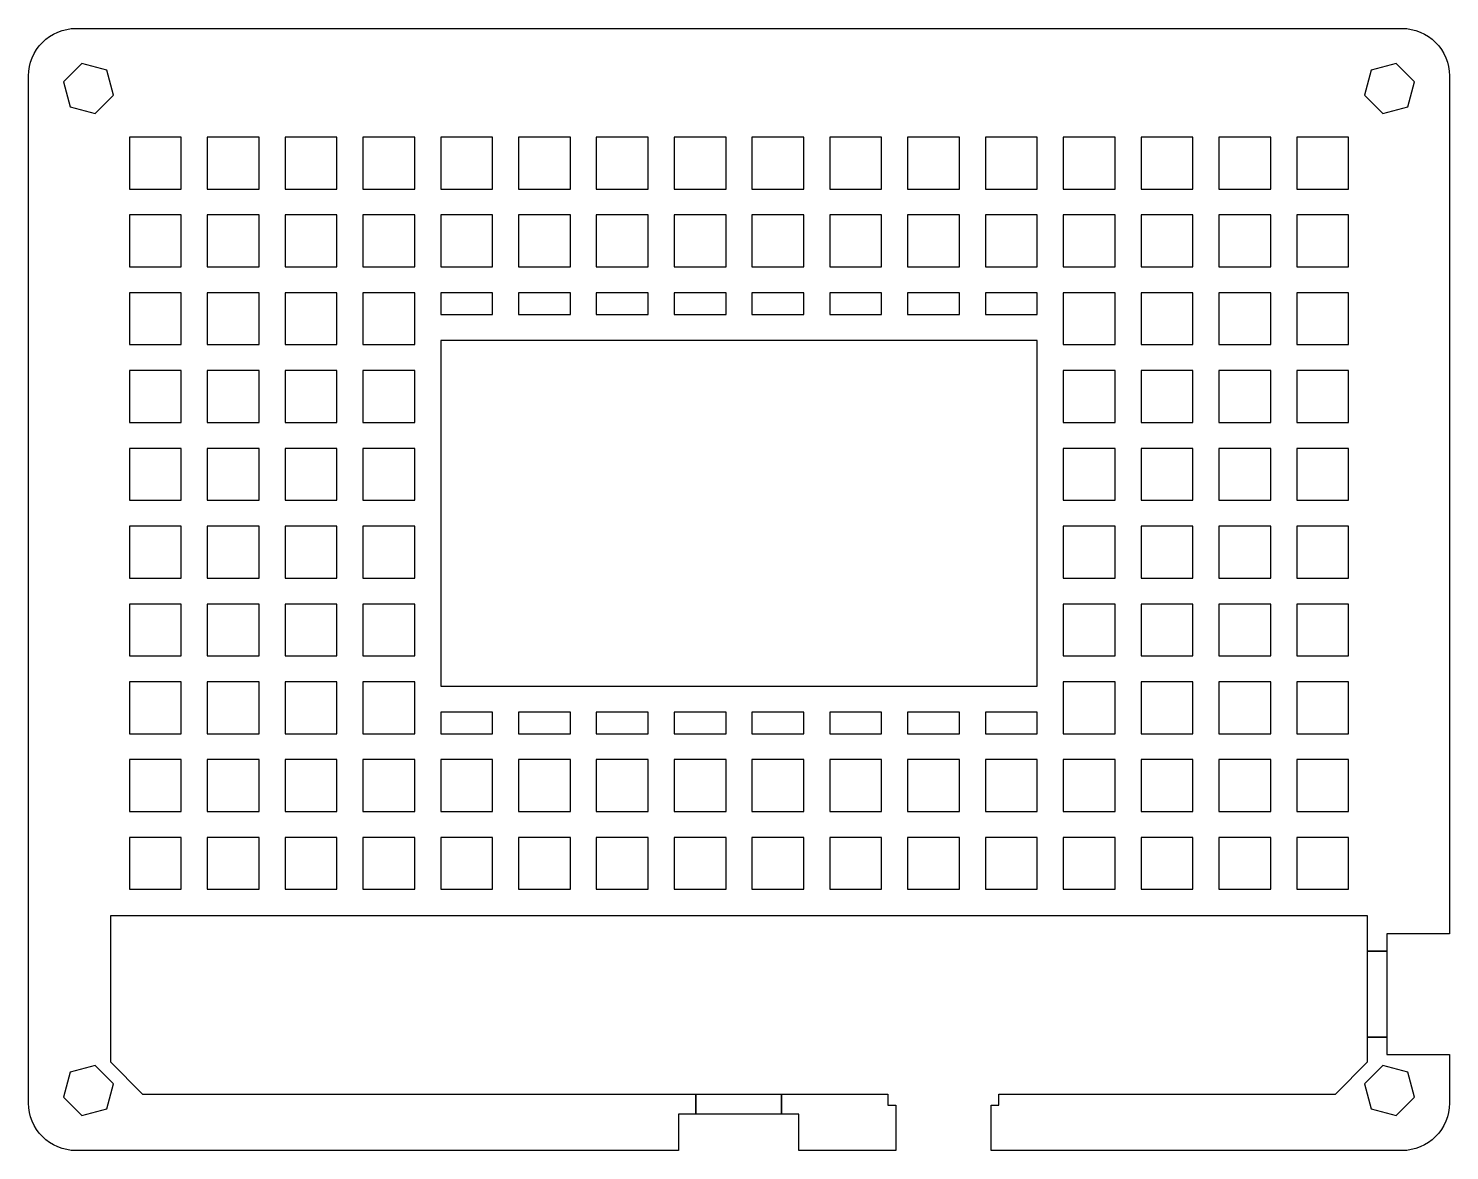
# Model space of a CAD drawing. Header units: millimetres. Extents: x -7 to 157, y -4 to 125.
import ezdxf

# ---------------------------------------------------------------- set-up
doc = ezdxf.new("R2010")
doc.units = ezdxf.units.MM
doc.layers.get('0').update_dxf_attribs({"linetype": 'CONTINUOUS'})

msp = doc.modelspace()

# ---------------------------------------------------------------- linework, layer by layer
for points in [[(150.12, 18.6), (147.87, 18.6), (147.87, 22.68), (2.51, 22.68), (2.51, 5.78), (6.22, 2.07), (70.18, 2.07), (70.18, -0.25), (68.18, -0.25), (68.18, -4.47), (-1.49, -4.47, -0.414214), (-6.99, 1.03), (-6.99, 119.83), (-6.99, 119.83, -0.414214), (-1.49, 125.33), (-1.49, 125.33), (151.87, 125.33, -0.414214), (157.37, 119.83), (157.37, 20.6), (150.12, 20.6)], [(147.87, 8.66), (150.12, 8.66), (150.12, 6.66), (157.37, 6.66), (157.37, 1.03, -0.414214), (151.87, -4.47), (104.34, -4.47), (104.34, 0.79), (105.26, 0.79), (105.26, 2.07), (144.16, 2.07), (147.87, 5.78)]]:
    msp.add_lwpolyline(points, format="xyb", close=True)
for points in [[(-2.95, 119.17), (-2.18, 116.27), (0.72, 115.49), (2.85, 117.61), (2.07, 120.51), (-0.83, 121.29)], [(148.31, 120.51), (147.53, 117.61), (149.66, 115.49), (152.56, 116.27), (153.33, 119.17), (151.21, 121.29)], [(4.69, 106.75), (10.69, 106.75), (10.69, 112.75), (4.69, 112.75)], [(13.69, 106.75), (19.69, 106.75), (19.69, 112.75), (13.69, 112.75)], [(22.69, 106.75), (28.69, 106.75), (28.69, 112.75), (22.69, 112.75)], [(31.69, 106.75), (37.69, 106.75), (37.69, 112.75), (31.69, 112.75)], [(40.69, 106.75), (46.69, 106.75), (46.69, 112.75), (40.69, 112.75)], [(49.69, 106.75), (55.69, 106.75), (55.69, 112.75), (49.69, 112.75)], [(58.69, 106.75), (64.69, 106.75), (64.69, 112.75), (58.69, 112.75)], [(67.69, 106.75), (73.69, 106.75), (73.69, 112.75), (67.69, 112.75)], [(76.69, 106.75), (82.69, 106.75), (82.69, 112.75), (76.69, 112.75)], [(85.69, 106.75), (91.69, 106.75), (91.69, 112.75), (85.69, 112.75)], [(94.69, 106.75), (100.69, 106.75), (100.69, 112.75), (94.69, 112.75)], [(103.69, 106.75), (109.69, 106.75), (109.69, 112.75), (103.69, 112.75)], [(112.69, 106.75), (118.69, 106.75), (118.69, 112.75), (112.69, 112.75)], [(121.69, 106.75), (127.69, 106.75), (127.69, 112.75), (121.69, 112.75)], [(130.69, 106.75), (136.69, 106.75), (136.69, 112.75), (130.69, 112.75)], [(139.69, 106.75), (145.69, 106.75), (145.69, 112.75), (139.69, 112.75)], [(4.69, 97.75), (10.69, 97.75), (10.69, 103.75), (4.69, 103.75)], [(13.69, 97.75), (19.69, 97.75), (19.69, 103.75), (13.69, 103.75)], [(22.69, 97.75), (28.69, 97.75), (28.69, 103.75), (22.69, 103.75)], [(31.69, 97.75), (37.69, 97.75), (37.69, 103.75), (31.69, 103.75)], [(40.69, 97.75), (46.69, 97.75), (46.69, 103.75), (40.69, 103.75)], [(49.69, 97.75), (55.69, 97.75), (55.69, 103.75), (49.69, 103.75)], [(58.69, 97.75), (64.69, 97.75), (64.69, 103.75), (58.69, 103.75)], [(67.69, 97.75), (73.69, 97.75), (73.69, 103.75), (67.69, 103.75)], [(76.69, 97.75), (82.69, 97.75), (82.69, 103.75), (76.69, 103.75)], [(85.69, 97.75), (91.69, 97.75), (91.69, 103.75), (85.69, 103.75)], [(94.69, 97.75), (100.69, 97.75), (100.69, 103.75), (94.69, 103.75)], [(103.69, 97.75), (109.69, 97.75), (109.69, 103.75), (103.69, 103.75)], [(112.69, 97.75), (118.69, 97.75), (118.69, 103.75), (112.69, 103.75)], [(121.69, 97.75), (127.69, 97.75), (127.69, 103.75), (121.69, 103.75)], [(130.69, 97.75), (136.69, 97.75), (136.69, 103.75), (130.69, 103.75)], [(139.69, 97.75), (145.69, 97.75), (145.69, 103.75), (139.69, 103.75)], [(4.69, 88.75), (10.69, 88.75), (10.69, 94.75), (4.69, 94.75)], [(13.69, 88.75), (19.69, 88.75), (19.69, 94.75), (13.69, 94.75)], [(22.69, 88.75), (28.69, 88.75), (28.69, 94.75), (22.69, 94.75)], [(31.69, 88.75), (37.69, 88.75), (37.69, 94.75), (31.69, 94.75)], [(40.69, 92.25), (46.69, 92.25), (46.69, 94.75), (40.69, 94.75)], [(49.69, 94.75), (49.69, 92.25), (55.69, 92.25), (55.69, 94.75)], [(58.69, 92.25), (64.69, 92.25), (64.69, 94.75), (58.69, 94.75)], [(67.69, 92.25), (73.69, 92.25), (73.69, 94.75), (67.69, 94.75)], [(76.69, 92.25), (82.69, 92.25), (82.69, 94.75), (76.69, 94.75)], [(85.69, 92.25), (91.69, 92.25), (91.69, 94.75), (85.69, 94.75)], [(94.69, 94.75), (94.69, 92.25), (100.69, 92.25), (100.69, 94.75)], [(103.69, 94.75), (103.69, 92.25), (109.69, 92.25), (109.69, 94.75)], [(112.69, 88.75), (118.69, 88.75), (118.69, 94.75), (112.69, 94.75)], [(121.69, 88.75), (127.69, 88.75), (127.69, 94.75), (121.69, 94.75)], [(130.69, 88.75), (136.69, 88.75), (136.69, 94.75), (130.69, 94.75)], [(139.69, 88.75), (145.69, 88.75), (145.69, 94.75), (139.69, 94.75)], [(40.69, 49.25), (109.69, 49.25), (109.69, 89.25), (40.69, 89.25)], [(4.69, 79.75), (10.69, 79.75), (10.69, 85.75), (4.69, 85.75)], [(13.69, 79.75), (19.69, 79.75), (19.69, 85.75), (13.69, 85.75)], [(22.69, 79.75), (28.69, 79.75), (28.69, 85.75), (22.69, 85.75)], [(31.69, 79.75), (37.69, 79.75), (37.69, 85.75), (31.69, 85.75)], [(112.69, 79.75), (118.69, 79.75), (118.69, 85.75), (112.69, 85.75)], [(121.69, 79.75), (127.69, 79.75), (127.69, 85.75), (121.69, 85.75)], [(130.69, 79.75), (136.69, 79.75), (136.69, 85.75), (130.69, 85.75)], [(139.69, 79.75), (145.69, 79.75), (145.69, 85.75), (139.69, 85.75)], [(4.69, 70.75), (10.69, 70.75), (10.69, 76.75), (4.69, 76.75)], [(13.69, 70.75), (19.69, 70.75), (19.69, 76.75), (13.69, 76.75)], [(22.69, 70.75), (28.69, 70.75), (28.69, 76.75), (22.69, 76.75)], [(31.69, 70.75), (37.69, 70.75), (37.69, 76.75), (31.69, 76.75)], [(112.69, 70.75), (118.69, 70.75), (118.69, 76.75), (112.69, 76.75)], [(121.69, 70.75), (127.69, 70.75), (127.69, 76.75), (121.69, 76.75)], [(130.69, 70.75), (136.69, 70.75), (136.69, 76.75), (130.69, 76.75)], [(139.69, 70.75), (145.69, 70.75), (145.69, 76.75), (139.69, 76.75)], [(4.69, 61.75), (10.69, 61.75), (10.69, 67.75), (4.69, 67.75)], [(13.69, 61.75), (19.69, 61.75), (19.69, 67.75), (13.69, 67.75)], [(22.69, 61.75), (28.69, 61.75), (28.69, 67.75), (22.69, 67.75)], [(31.69, 61.75), (37.69, 61.75), (37.69, 67.75), (31.69, 67.75)], [(112.69, 61.75), (118.69, 61.75), (118.69, 67.75), (112.69, 67.75)], [(121.69, 61.75), (127.69, 61.75), (127.69, 67.75), (121.69, 67.75)], [(130.69, 61.75), (136.69, 61.75), (136.69, 67.75), (130.69, 67.75)], [(139.69, 61.75), (145.69, 61.75), (145.69, 67.75), (139.69, 67.75)], [(4.69, 52.75), (10.69, 52.75), (10.69, 58.75), (4.69, 58.75)], [(13.69, 52.75), (19.69, 52.75), (19.69, 58.75), (13.69, 58.75)], [(22.69, 52.75), (28.69, 52.75), (28.69, 58.75), (22.69, 58.75)], [(31.69, 52.75), (37.69, 52.75), (37.69, 58.75), (31.69, 58.75)], [(112.69, 52.75), (118.69, 52.75), (118.69, 58.75), (112.69, 58.75)], [(121.69, 52.75), (127.69, 52.75), (127.69, 58.75), (121.69, 58.75)], [(130.69, 52.75), (136.69, 52.75), (136.69, 58.75), (130.69, 58.75)], [(139.69, 52.75), (145.69, 52.75), (145.69, 58.75), (139.69, 58.75)], [(4.69, 43.75), (10.69, 43.75), (10.69, 49.75), (4.69, 49.75)], [(13.69, 43.75), (19.69, 43.75), (19.69, 49.75), (13.69, 49.75)], [(22.69, 43.75), (28.69, 43.75), (28.69, 49.75), (22.69, 49.75)], [(31.69, 43.75), (37.69, 43.75), (37.69, 49.75), (31.69, 49.75)], [(112.69, 43.75), (118.69, 43.75), (118.69, 49.75), (112.69, 49.75)], [(121.69, 43.75), (127.69, 43.75), (127.69, 49.75), (121.69, 49.75)], [(130.69, 43.75), (136.69, 43.75), (136.69, 49.75), (130.69, 49.75)], [(139.69, 43.75), (145.69, 43.75), (145.69, 49.75), (139.69, 49.75)], [(46.69, 43.75), (46.69, 46.25), (40.69, 46.25), (40.69, 43.75)], [(55.69, 46.25), (49.69, 46.25), (49.69, 43.75), (55.69, 43.75)], [(64.69, 46.25), (58.69, 46.25), (58.69, 43.75), (64.69, 43.75)], [(73.69, 43.75), (73.69, 46.25), (67.69, 46.25), (67.69, 43.75)], [(82.69, 43.75), (82.69, 46.25), (76.69, 46.25), (76.69, 43.75)], [(91.69, 46.25), (85.69, 46.25), (85.69, 43.75), (91.69, 43.75)], [(100.69, 46.25), (94.69, 46.25), (94.69, 43.75), (100.69, 43.75)], [(109.69, 46.25), (103.69, 46.25), (103.69, 43.75), (109.69, 43.75)], [(4.69, 34.75), (10.69, 34.75), (10.69, 40.75), (4.69, 40.75)], [(13.69, 34.75), (19.69, 34.75), (19.69, 40.75), (13.69, 40.75)], [(22.69, 34.75), (28.69, 34.75), (28.69, 40.75), (22.69, 40.75)], [(31.69, 34.75), (37.69, 34.75), (37.69, 40.75), (31.69, 40.75)], [(40.69, 34.75), (46.69, 34.75), (46.69, 40.75), (40.69, 40.75)], [(49.69, 34.75), (55.69, 34.75), (55.69, 40.75), (49.69, 40.75)], [(58.69, 34.75), (64.69, 34.75), (64.69, 40.75), (58.69, 40.75)], [(67.69, 34.75), (73.69, 34.75), (73.69, 40.75), (67.69, 40.75)], [(76.69, 34.75), (82.69, 34.75), (82.69, 40.75), (76.69, 40.75)], [(85.69, 34.75), (91.69, 34.75), (91.69, 40.75), (85.69, 40.75)], [(94.69, 34.75), (100.69, 34.75), (100.69, 40.75), (94.69, 40.75)], [(103.69, 34.75), (109.69, 34.75), (109.69, 40.75), (103.69, 40.75)], [(112.69, 34.75), (118.69, 34.75), (118.69, 40.75), (112.69, 40.75)], [(121.69, 34.75), (127.69, 34.75), (127.69, 40.75), (121.69, 40.75)], [(130.69, 34.75), (136.69, 34.75), (136.69, 40.75), (130.69, 40.75)], [(139.69, 34.75), (145.69, 34.75), (145.69, 40.75), (139.69, 40.75)], [(10.69, 25.75), (10.69, 31.75), (4.69, 31.75), (4.69, 25.75)], [(13.69, 25.75), (19.69, 25.75), (19.69, 31.75), (13.69, 31.75)], [(22.69, 25.75), (28.69, 25.75), (28.69, 31.75), (22.69, 31.75)], [(31.69, 25.75), (37.69, 25.75), (37.69, 31.75), (31.69, 31.75)], [(40.69, 25.75), (46.69, 25.75), (46.69, 31.75), (40.69, 31.75)], [(49.69, 25.75), (55.69, 25.75), (55.69, 31.75), (49.69, 31.75)], [(58.69, 25.75), (64.69, 25.75), (64.69, 31.75), (58.69, 31.75)], [(67.69, 25.75), (73.69, 25.75), (73.69, 31.75), (67.69, 31.75)], [(76.69, 25.75), (82.69, 25.75), (82.69, 31.75), (76.69, 31.75)], [(85.69, 25.75), (91.69, 25.75), (91.69, 31.75), (85.69, 31.75)], [(94.69, 25.75), (100.69, 25.75), (100.69, 31.75), (94.69, 31.75)], [(103.69, 25.75), (109.69, 25.75), (109.69, 31.75), (103.69, 31.75)], [(112.69, 25.75), (118.69, 25.75), (118.69, 31.75), (112.69, 31.75)], [(121.69, 25.75), (127.69, 25.75), (127.69, 31.75), (121.69, 31.75)], [(130.69, 25.75), (136.69, 25.75), (136.69, 31.75), (130.69, 31.75)], [(139.69, 25.75), (145.69, 25.75), (145.69, 31.75), (139.69, 31.75)], [(150.12, 8.66), (147.87, 8.66), (147.87, 18.6), (150.12, 18.6)], [(-2.18, 4.59), (-2.95, 1.69), (-0.83, -0.43), (2.07, 0.35), (2.85, 3.25), (0.72, 5.37)], [(149.66, 5.37), (147.53, 3.25), (148.31, 0.35), (151.21, -0.43), (153.33, 1.69), (152.56, 4.59)], [(80.12, 2.07), (80.12, -0.25), (70.18, -0.25), (70.18, 2.07)], [(80.12, -0.25), (80.12, 2.07), (92.42, 2.07), (92.42, 0.79), (93.34, 0.79), (93.34, -4.47), (82.12, -4.47), (82.12, -0.25)]]:
    msp.add_lwpolyline(points, close=True)

doc.saveas('drawing.dxf')
